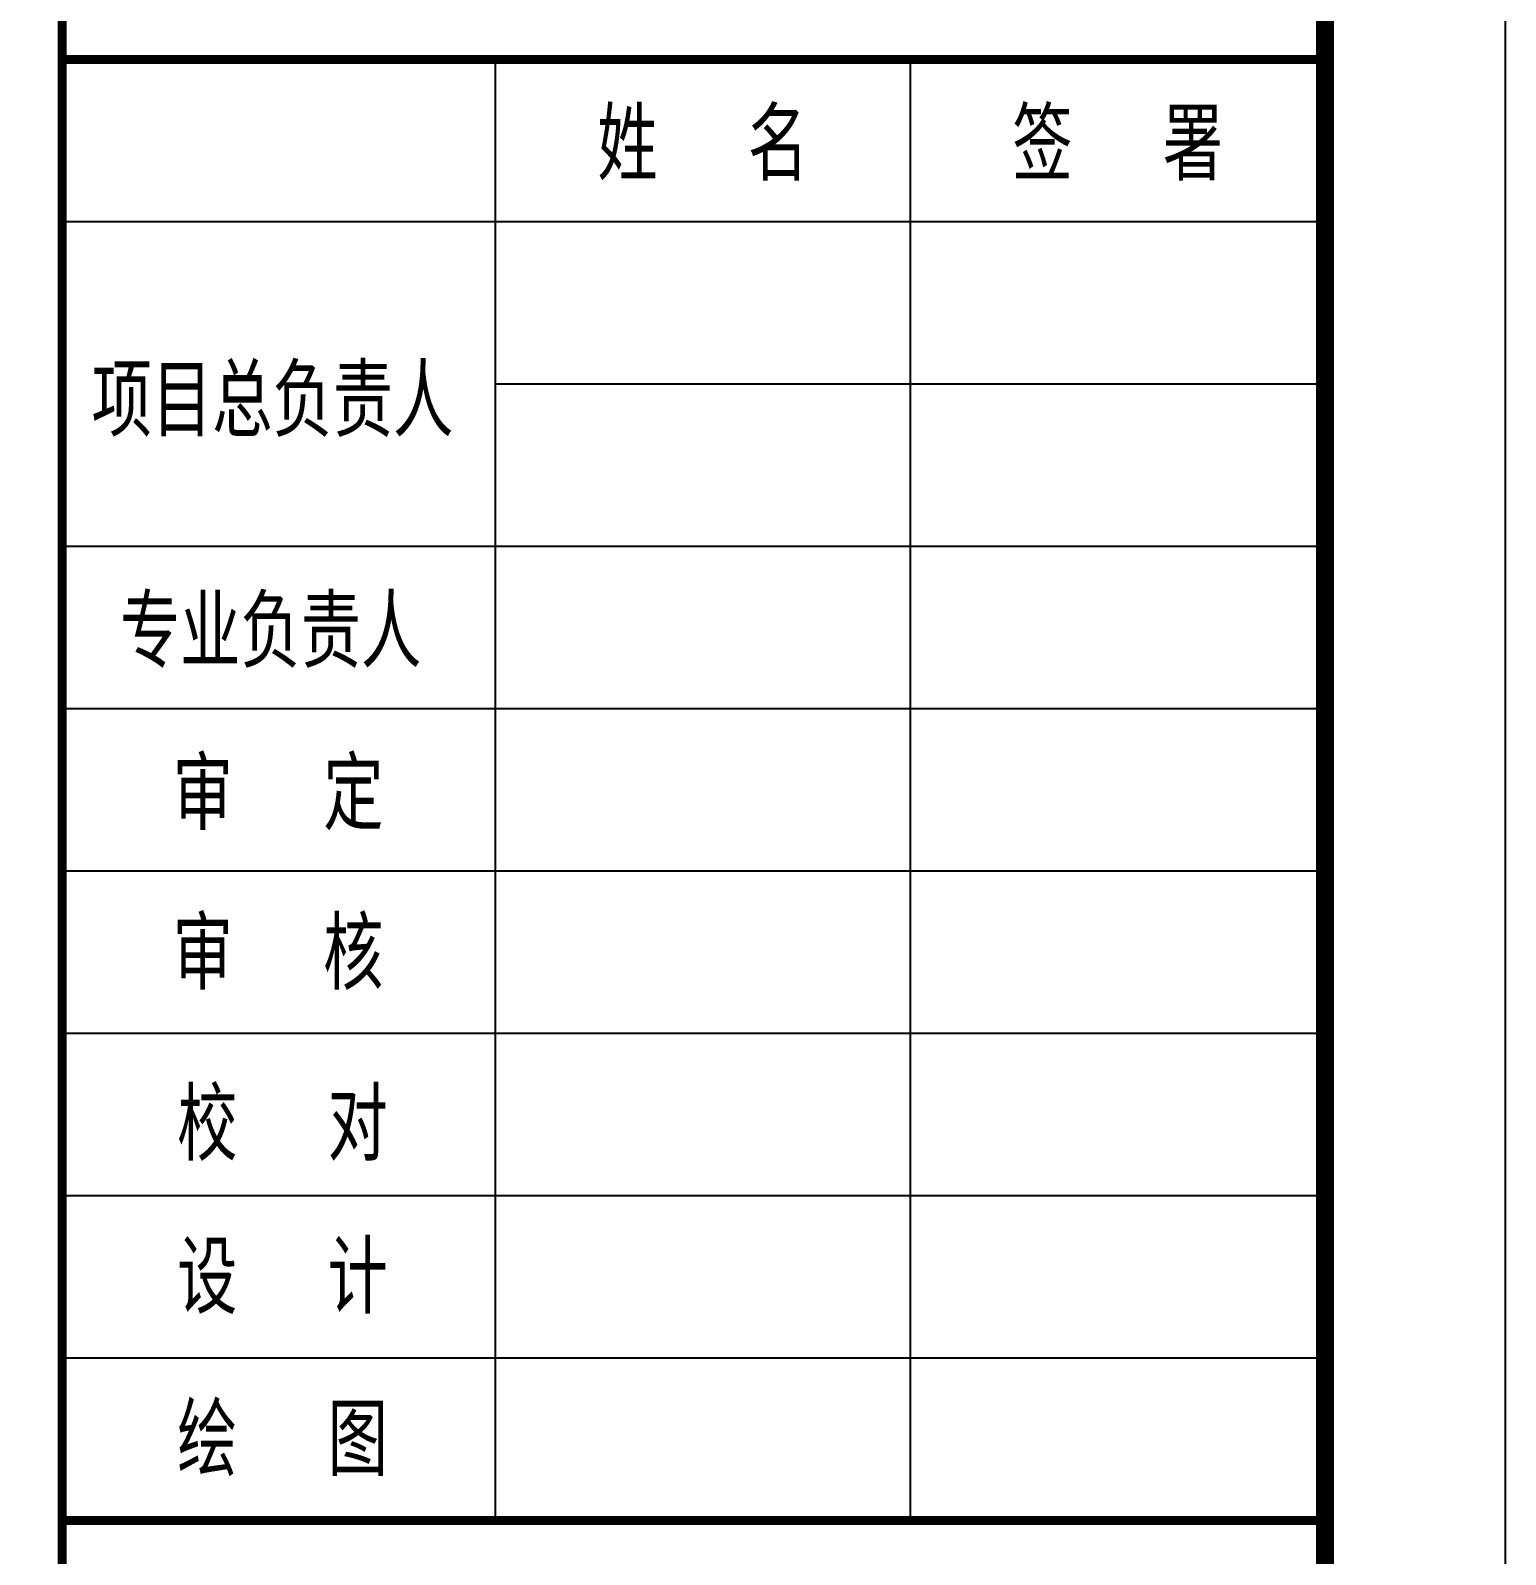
# Model space of a CAD drawing. Extents: x 1738143 to 1822243, y -608375 to -303375.
# Drawn here: x 1814067 to 1822243, y -473263 to -464813 of the extents above; entities that cross this region are included whole.
import ezdxf
from ezdxf.enums import TextEntityAlignment as Align

# ---------------------------------------------------------------- set-up
doc = ezdxf.new("R2010")
doc.units = 0
doc.header["$LTSCALE"] = 1000
doc.header["$MEASUREMENT"] = 0
doc.layers.add('TK', color=4, linetype='Continuous')
doc.styles.add('HZTXT1', font='romans.shx', dxfattribs={"width": 0.7, "bigfont": 'GBHZFS.SHX'})
doc.styles.get("Standard").update_dxf_attribs({"font": 'gbenor.shx', "bigfont": 'gbcbig.shx'})
doc.styles.add('黑体', font='simhei.ttf')

# ---------------------------------------------------------------- blocks, each defined once
blk = doc.blocks.new('*U633')
at = {"color": 3}
blk.add_lwpolyline([(-84100, 0), (0, 0), (0, 59400), (-84100, 59400)], close=True, dxfattribs=at)
at = {"color": 3, "const_width": 100}
blk.add_lwpolyline([(-81600, 1000), (-1000, 1000), (-1000, 58400), (-81600, 58400)], close=True, dxfattribs=at)
at = {"layer": 'TK', "color": 2}
for p, q in [((-5600, 20600), (-5600, 12500)), ((-3300, 20600), (-3300, 12500)), ((-1000, 19700), (-8000, 19700)), ((-1000, 18800), (-5600, 18800)), ((-1000, 17900), (-8000, 17900)), ((-1000, 17000), (-8000, 17000)), ((-1000, 16100), (-8000, 16100)), ((-1000, 15200), (-8000, 15200)), ((-1000, 14300), (-8000, 14300)), ((-1000, 13400), (-8000, 13400)), ((-1000, 12500), (-8000, 12500))]:
    blk.add_line(p, q, dxfattribs=at)
at = {"layer": 'TK', "color": 2, "const_width": 50, "flags": 128}
for points in [[(-8000, 41000), (-8000, 1000)], [(-1000, 20600), (-8000, 20600)], [(-1000, 12500), (-8000, 12500)]]:
    blk.add_lwpolyline(points, dxfattribs=at)
at = {"layer": 'TK', "color": 2, "ltscale": 0.6, "style": '黑体', "width": 0.7}
for s, p in [('姓   名', (-4450, 20150)), ('签   署', (-2150, 20150))]:
    blk.add_text(s, height=350, dxfattribs=at).set_placement(p, align=Align.MIDDLE)
for s, p in [('项目总负责人', (-7837.3, 18546.7)), ('专业负责人', (-7680.7, 17266.5)), ('审   定', (-7387.7, 16366.5)), ('审   核', (-7388.3, 15481.2)), ('校   对', (-7363.4, 14533.2)), ('设   计', (-7363.4, 13685)), ('绘   图', (-7363.4, 12785))]:
    blk.add_text(s, height=350, dxfattribs=at).set_placement(p)
at = {"layer": 'TK', "color": 4, "style": 'HZTXT1'}
for tag, height, width, p in [('项目负责1', 400, 0.6, (-4500, 19195.8)), ('项目负责2', 400, 0.6, (-4500, 18295.8)), ('专责', 400, 0.6, (-4500, 17395.8)), ('审定', 400, 0.6, (-4500, 16495.8)), ('审核', 400, 0.6, (-4500, 15595.8)), ('校对', 400, 0.6, (-4500, 14695.8)), ('设计', 400, 0.6, (-4500, 13795.8)), ('绘图', 400, 0.6, (-4500, 12895.8)), ('建设单位', 450, 0.6, (-4500, 11049.9)), ('工号', 400, 0.5, (-5500.6, 3507.2)), ('版次', 400, 0.7, (-2138.1, 3498.4)), ('阶段', 400, 0.7, (-2138.1, 2498.4)), ('比例', 400, 0.7, (-5491, 1513.2)), ('日期', 400, 0.7, (-2138.1, 1498.4))]:
    blk.add_attdef(tag, text='', height=height, dxfattribs=dict(at, width=width)).set_placement(p, align=Align.MIDDLE)
at = {"layer": 'TK', "color": 1, "lineweight": -3, "style": 'HZTXT1', "width": 0.6}
blk.add_attdef('工程名称', text='', height=450, dxfattribs=at).set_placement((-4500, 9049.9), align=Align.MIDDLE)
at = {"layer": 'TK', "color": 4, "lineweight": -3, "style": 'HZTXT1', "width": 0.6}
blk.add_attdef('子项名称', text='', height=450, dxfattribs=at).set_placement((-4500, 7049.9), align=Align.MIDDLE)
at = {"layer": 'TK', "color": 1, "lineweight": -3, "width": 0.6, "flags": 104}
blk.add_attdef('图名', text='', height=400, dxfattribs=at).set_placement((-4558.5, 4957.8), align=Align.MIDDLE_CENTER)
at = {"layer": 'TK', "color": 1, "style": 'HZTXT1', "width": 0.7}
blk.add_attdef('图号', text='', height=400, dxfattribs=at).set_placement((-5491, 2513.2), align=Align.MIDDLE)

msp = doc.modelspace()

# ---------------------------------------------------------------- block references
msp.add_blockref('*U633', (1822242.9, -485574.9))

doc.saveas('drawing.dxf')
